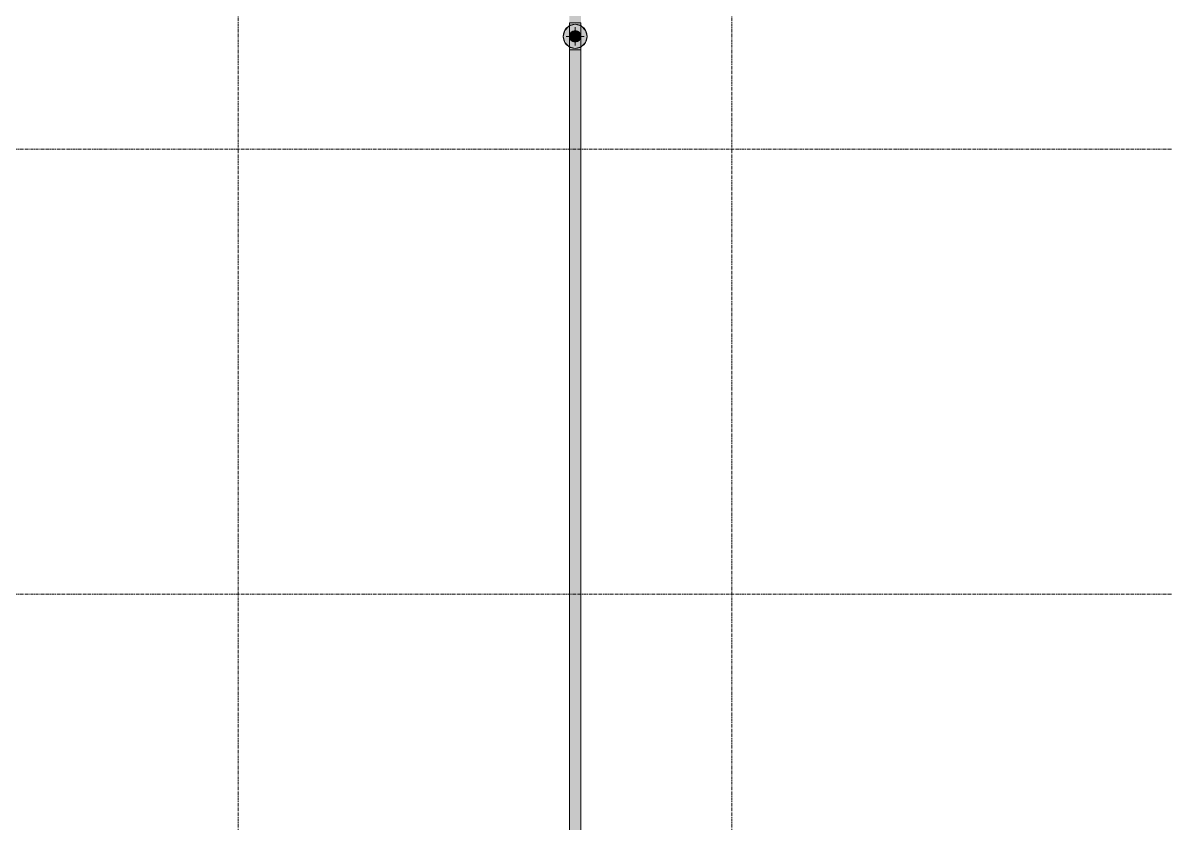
# Model space of a CAD drawing. Header units: inches. Extents: x -3679 to 241, y -496 to 1784.
# Drawn here: x -1719.7 to -1530, y 161 to 294 of the extents above; entities that cross this region are included whole.
import ezdxf

# ---------------------------------------------------------------- set-up
doc = ezdxf.new("R2010")
doc.units = ezdxf.units.IN
doc.header["$MEASUREMENT"] = 0
doc.linetypes.add('Grid Line', pattern=[0.875, 0.5, -0.125, 0.125, -0.125])
for name, color, linetype, lineweight in [('A-ANNO-NOTE', 250, 'Continuous', 9), ('P-PIPE', 1, 'Continuous', 9), ('P-PIPE-CNTR', 1, 'Continuous', 9), ('S-GRID', 8, 'Continuous', 9)]:
    doc.layers.add(name, color=color, linetype=linetype, lineweight=lineweight)

msp = doc.modelspace()

# ---------------------------------------------------------------- hatches: boundary and pattern name
at = {"layer": 'A-ANNO-NOTE'}
msp.add_hatch(color=256, dxfattribs=at).paths.add_polyline_path([(-1628, 289.74), (-1627, 290.01), (-1626.27, 290.74), (-1626, 291.74), (-1626.27, 292.74), (-1627, 293.47), (-1628, 293.74), (-1629, 293.47), (-1629.73, 292.74), (-1630, 291.74), (-1629.73, 290.74), (-1629, 290.01)], flags=0)
h = msp.add_hatch(color=256, dxfattribs=at)
edge = h.paths.add_edge_path(flags=0)
edge.add_arc((-1628, 291.74), 2, 0, 360)
at = {"layer": 'P-PIPE'}
h = msp.add_hatch(color=256, dxfattribs=at)
h.paths.add_polyline_path([(-1628.67, 293.98), (-1628.67, 293.99), (-1628.67, 295.83)], flags=0)
h.paths.add_polyline_path([(-1628, 293.98), (-1628, 433.5), (-1628.95, 433.5), (-1628.95, 293.99), (-1628.47, 293.98), (-1628.25, 293.98)], flags=0)
for points in [[(-1628, 293.98), (-1627.05, 293.99), (-1627.05, 433.5), (-1627.53, 433.5), (-1628, 433.5), (-1628, 295.83)], [(-1628, 290.79), (-1627.75, 290.83), (-1627.53, 290.92), (-1627.33, 291.07), (-1627.18, 291.27), (-1627.08, 291.5), (-1627.05, 291.74), (-1627.08, 291.99), (-1627.18, 292.22), (-1627.33, 292.41), (-1627.53, 292.57), (-1627.75, 292.66), (-1628, 292.69), (-1628.25, 292.66), (-1628.48, 292.57), (-1628.67, 292.41), (-1628.82, 292.22), (-1628.92, 291.99), (-1628.95, 291.74), (-1628.92, 291.5), (-1628.82, 291.27), (-1628.67, 291.07), (-1628.48, 290.92), (-1628.25, 290.83)], [(-1628, 149.98), (-1627.05, 149.99), (-1627.05, 289.5), (-1627.53, 289.5), (-1628, 289.5), (-1628, 158.03)]]:
    msp.add_hatch(color=256, dxfattribs=at).paths.add_polyline_path(points, flags=0)
h = msp.add_hatch(color=256, dxfattribs=at)
h.paths.add_polyline_path([(-1628.95, 291.74), (-1628.92, 291.99), (-1628.79, 292.28), (-1628.65, 292.43), (-1628.44, 292.58), (-1628.24, 292.66), (-1628, 292.69), (-1628, 293.98), (-1628.95, 293.99), (-1628.95, 291.91)], flags=0)
h.paths.add_polyline_path([(-1628, 289.5), (-1628, 290.79), (-1628.25, 290.83), (-1628.48, 290.92), (-1628.67, 291.07), (-1628.84, 291.31), (-1628.88, 291.38), (-1628.93, 291.56), (-1628.95, 291.74), (-1628.95, 289.5), (-1628.48, 289.5), (-1628.25, 289.5)], flags=0)
h = msp.add_hatch(color=256, dxfattribs=at)
h.paths.add_polyline_path([(-1628, 290.79), (-1627.75, 290.83), (-1627.52, 290.92), (-1627.33, 291.07), (-1627.18, 291.27), (-1627.08, 291.5), (-1627.05, 291.75), (-1627.08, 291.99), (-1627.18, 292.22), (-1627.33, 292.42), (-1627.53, 292.57), (-1627.76, 292.66), (-1628.01, 292.69), (-1628.25, 292.66), (-1628.48, 292.56), (-1628.67, 292.41), (-1628.83, 292.21), (-1628.92, 291.98), (-1628.95, 291.74), (-1628.92, 291.49), (-1628.82, 291.27), (-1628.67, 291.07), (-1628.47, 290.92), (-1628.25, 290.82), (-1628, 290.79)], flags=0)
h.paths.add_polyline_path([(-1628, 290.79), (-1628.25, 290.83), (-1628.48, 290.92), (-1628.68, 291.08), (-1628.82, 291.27), (-1628.92, 291.5), (-1628.95, 291.74), (-1628.91, 292), (-1628.82, 292.22), (-1628.66, 292.42), (-1628.48, 292.57), (-1628.24, 292.66), (-1628, 292.69), (-1627.75, 292.66), (-1627.53, 292.57), (-1627.32, 292.41), (-1627.18, 292.22), (-1627.08, 291.99), (-1627.05, 291.74), (-1627.08, 291.5), (-1627.18, 291.27), (-1627.33, 291.07), (-1627.53, 290.92), (-1627.75, 290.83)], flags=0)
h = msp.add_hatch(color=256, dxfattribs=at)
h.paths.add_polyline_path([(-1627.05, 291.74), (-1627.05, 293.99), (-1627.53, 293.98), (-1628, 293.98), (-1627.99, 292.69), (-1627.75, 292.66), (-1627.52, 292.57), (-1627.33, 292.41), (-1627.16, 292.18), (-1627.12, 292.1), (-1627.07, 291.93), (-1627.05, 291.75)], flags=0)
h.paths.add_polyline_path([(-1628, 289.5), (-1627.05, 289.5), (-1627.05, 291.74), (-1627.08, 291.5), (-1627.21, 291.21), (-1627.35, 291.05), (-1627.54, 290.91), (-1627.75, 290.83), (-1628, 290.79), (-1628, 290.68)], flags=0)
h = msp.add_hatch(color=256, dxfattribs=at)
h.paths.add_polyline_path([(-1628.67, 149.98), (-1628.67, 149.99), (-1628.67, 158.03)], flags=0)
h.paths.add_polyline_path([(-1628, 149.98), (-1628, 289.5), (-1628.95, 289.5), (-1628.95, 149.99), (-1628.47, 149.98), (-1628.25, 149.98)], flags=0)

# ---------------------------------------------------------------- linework, layer by layer
at = {"layer": 'A-ANNO-NOTE'}
for p, q in [((-1629.73, 292.74), (-1630, 291.74)), ((-1629, 293.47), (-1629.73, 292.74)), ((-1628, 293.74), (-1629, 293.47)), ((-1627, 293.47), (-1628, 293.74)), ((-1626.27, 292.74), (-1627, 293.47)), ((-1626, 291.74), (-1626.27, 292.74)), ((-1630, 291.74), (-1629.73, 290.74)), ((-1629.73, 290.74), (-1629, 290.01)), ((-1627, 290.01), (-1626.27, 290.74)), ((-1626.27, 290.74), (-1626, 291.74)), ((-1629, 290.01), (-1628, 289.74)), ((-1628, 289.74), (-1627, 290.01))]:
    msp.add_line(p, q, dxfattribs=at)
msp.add_circle((-1628, 291.74), 2, dxfattribs=at)
at = {"layer": 'P-PIPE'}
for p, q in [((-1628.95, 293.99), (-1628.95, 289.5)), ((-1627.05, 289.5), (-1627.05, 293.99)), ((-1628.95, 289.5), (-1628.95, 149.99)), ((-1627.05, 149.99), (-1627.05, 289.5))]:
    msp.add_line(p, q, dxfattribs=at)
for centre, radius, start, end in [((-1628, 291.74), 0.95, 0, 180), ((-1628, 292.22), 0.475, 270, 90), ((-1628, 291.74), 0.95, 180, 0), ((-1628, 291.27), 0.475, 90, 270)]:
    msp.add_arc(centre, radius, start, end, dxfattribs=at)
for centre, major_axis, start_param, end_param in [((-1628, 293.99), (0.951, 0), 3.141593, 3.403392), ((-1628, 293.99), (0.951, 0), 3.405488, 3.665191), ((-1628, 293.99), (0.951, 0), 3.666373, 3.926991), ((-1628, 293.99), (0.95, 0), 3.665191, 3.926025), ((-1628, 293.99), (0.951, 0), 3.927731, 4.18879), ((-1628, 293.99), (0.95, 0), 3.926991, 4.188266), ((-1628, 293.99), (0.951, 0), 4.18924, 4.45059), ((-1628, 293.99), (0.95, 0), 4.18879, 4.450357), ((-1628, 293.99), (0.951, 0), 4.450806, 4.712389), ((-1628, 293.99), (0.95, 0), 4.45059, 4.712389), ((-1628, 293.99), (0.951, 0), 4.712389, 4.973972), ((-1628, 293.99), (0.95, 0), 4.712389, 4.974188), ((-1628, 293.99), (0.951, 0), 4.974188, 5.235538), ((-1628, 293.99), (0.95, 0), 4.974421, 5.235988), ((-1628, 293.99), (0.951, 0), 5.235988, 5.497047), ((-1628, 293.99), (0.95, 0), 5.236512, 5.497787), ((-1628, 293.99), (0.951, 0), 5.497787, 5.758405), ((-1628, 293.99), (0.95, 0), 5.498753, 5.759587), ((-1628, 293.99), (0.951, 0), 5.759587, 6.01929), ((-1628, 293.99), (0.951, 0), 6.021386, 6.283185), ((-1628, 289.5), (0.951, 0), 3.141593, 4.712389), ((-1628, 289.5), (0.95, 0), 3.665191, 3.926025), ((-1628, 289.5), (0.95, 0), 3.926991, 4.188266), ((-1628, 289.5), (0.95, 0), 4.18879, 4.450357), ((-1628, 289.5), (0.95, 0), 4.45059, 4.712389), ((-1628, 289.5), (0.951, 0), 4.712389, 6.283185), ((-1628, 289.5), (0.95, 0), 4.712389, 4.974188), ((-1628, 289.5), (0.95, 0), 4.974421, 5.235988), ((-1628, 289.5), (0.95, 0), 5.236512, 5.497787), ((-1628, 289.5), (0.95, 0), 5.498753, 5.759587)]:
    msp.add_ellipse(centre, major_axis=major_axis, ratio=0.004167, start_param=start_param, end_param=end_param, dxfattribs=at)
at = {"layer": 'P-PIPE-CNTR'}
for p, q in [((-1628, 290.24), (-1628, 293.24)), ((-1629.5, 291.74), (-1626.5, 291.74))]:
    msp.add_line(p, q, dxfattribs=at)
at = {"layer": 'S-GRID', "linetype": 'Grid Line'}
for p, q in [((-1684, 1771.74), (-1684, -484.26)), ((-1602, 1771.74), (-1602, -484.26)), ((228, 273), (-3666.39, 273)), ((228, 199), (-3666.39, 199))]:
    msp.add_line(p, q, dxfattribs=at)

doc.saveas('drawing.dxf')
